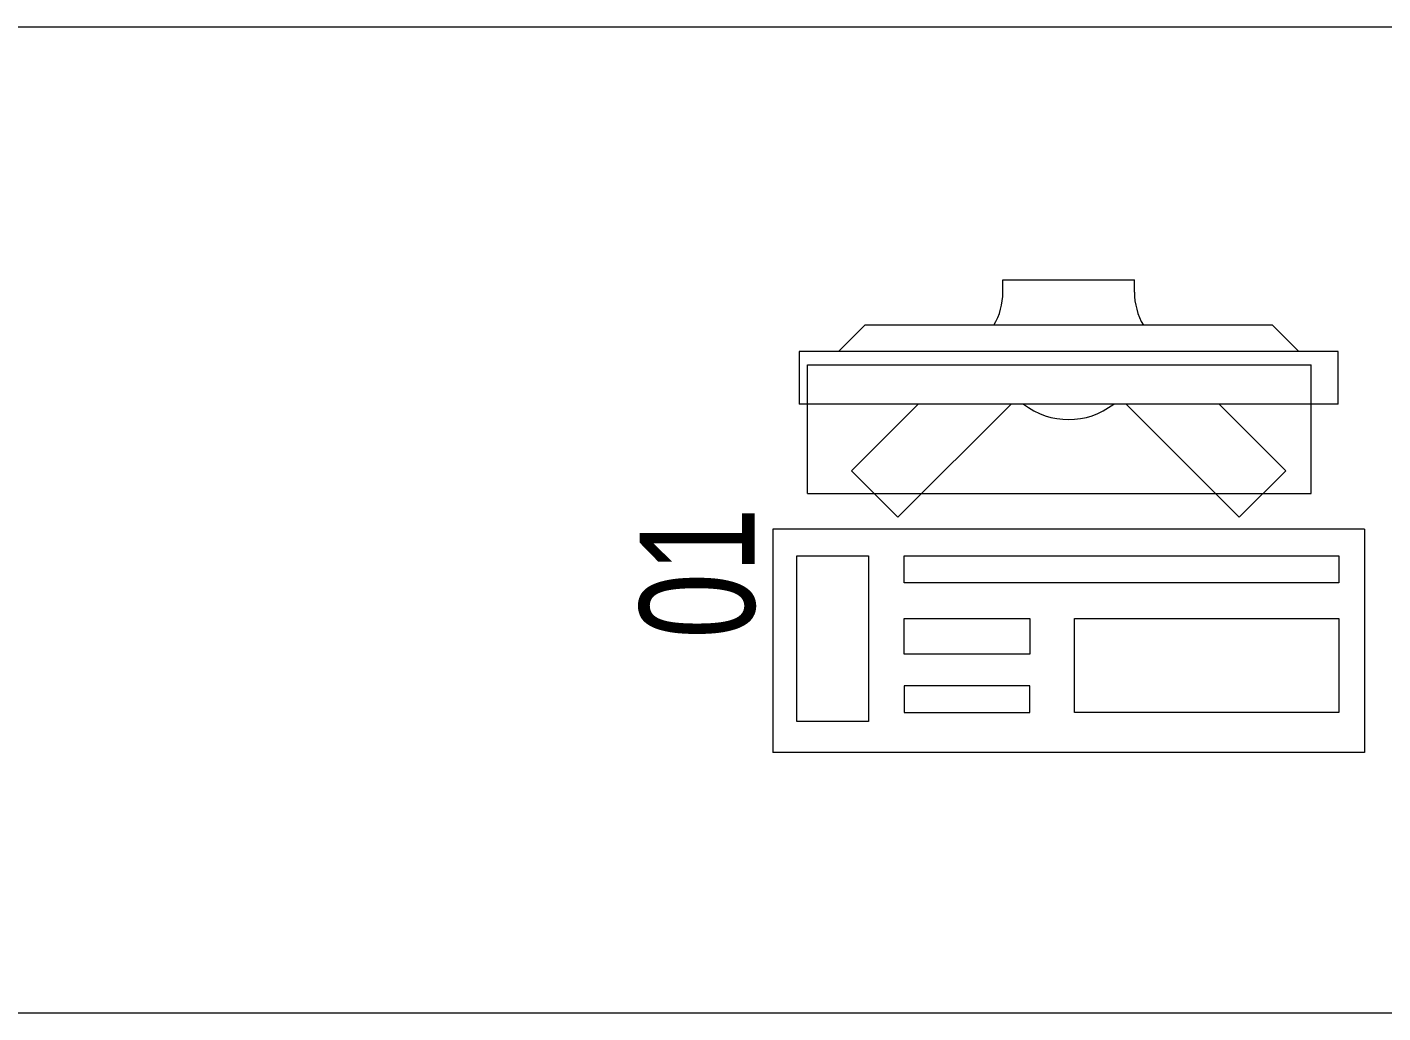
# Model space of a CAD drawing. Extents: x -234346 to 58427, y -132654 to -82394.
# Drawn here: x -45524 to -44493, y -115092 to -114342 of the extents above; entities that cross this region are included whole.
import ezdxf

# ---------------------------------------------------------------- set-up
doc = ezdxf.new("R2010")
doc.units = 0
doc.header["$LTSCALE"] = 8
doc.layers.add('72_EGR_EQP_TAG', color=9, linetype='Continuous', lineweight=5)
doc.layers.add('LOADING', color=9, linetype='Continuous', lineweight=5)
doc.styles.add('X3G_ENTITY_257CFD', font='swisscl.ttf', dxfattribs={"height": 200})

# ---------------------------------------------------------------- blocks, each defined once
blk = doc.blocks.new('ITCWLS1-P')
at = {"layer": 'LOADING'}
for p, q in [((-0.17, 0.45), (-0.17, 0)), ((-0.17, 0.45), (0, 0.45)), ((0, 0.45), (0, 0)), ((-0.2651, 0.43, 0), (-0.3051, 0.43, 0)), ((-0.3051, 0.43, 0), (-0.3051, 0.02, 0)), ((-0.2651, 0.43, 0), (-0.2651, 0.02, 0)), ((-0.1496, 0.4305), (-0.1291, 0.4305)), ((-0.1291, 0.4305), (-0.1291, 0.4089)), ((-0.197, 0.4094), (-0.295, 0.4094)), ((-0.295, 0.0264), (-0.295, 0.4094)), ((-0.197, 0.0264), (-0.197, 0.4094)), ((-0.3251, 0.38, 0), (-0.3051, 0.4, 0)), ((-0.3251, 0.38, 0), (-0.3251, 0.07, 0)), ((-0.3503, 0.275), (-0.3596, 0.275)), ((-0.3596, 0.175), (-0.3596, 0.275)), ((-0.3503, 0.175), (-0.3596, 0.175)), ((-0.3251, 0.07, 0), (-0.3051, 0.05, 0)), ((-0.197, 0.0264), (-0.295, 0.0264)), ((-0.3051, 0.02, 0), (-0.2651, 0.02, 0)), ((-0.17, 0), (0, 0))]:
    blk.add_line(p, q, dxfattribs=at)
at = {"layer": 'LOADING', "extrusion": (2.48281e-10, 3.18408e-10, -1)}
for p, q in [((-0.2651, 0.3395), (-0.2144, 0.3902)), ((-0.1791, 0.3548), (-0.2144, 0.3902)), ((-0.2651, 0.2688), (-0.1791, 0.3548))]:
    blk.add_line(p, q, dxfattribs=at)
at = {"layer": 'LOADING', "extrusion": (2.48281e-10, -3.18408e-10, -1)}
for p, q in [((-0.2651, 0.1812), (-0.1791, 0.0952)), ((-0.2651, 0.1105), (-0.2144, 0.0598)), ((-0.1791, 0.0952), (-0.2144, 0.0598))]:
    blk.add_line(p, q, dxfattribs=at)
at = {"layer": 'LOADING'}
for points in [[(-0.1291, 0.4089), (-0.1291, 0.1), (-0.1496, 0.1), (-0.1496, 0.4305)], [(-0.1496, 0.1), (-0.1496, 0.1), (-0.1496, 0.1), (-0.1496, 0.1), (-0.1496, 0.1), (-0.1496, 0.1), (-0.1496, 0.1), (-0.1496, 0.1), (-0.1496, 0.1)], [(-0.1496, 0.1), (-0.1496, 0.1), (-0.1496, 0.1), (-0.1496, 0.1), (-0.1496, 0.1), (-0.1496, 0.1), (-0.1496, 0.1), (-0.1496, 0.1), (-0.1496, 0.1), (-0.1496, 0.1), (-0.1496, 0.1), (-0.1496, 0.1), (-0.1496, 0.1), (-0.1496, 0.1), (-0.1496, 0.1), (-0.1496, 0.1), (-0.1496, 0.1), (-0.1496, 0.1)], [(-0.1496, 0.1), (-0.1496, 0.1), (-0.1496, 0.1), (-0.1496, 0.1), (-0.1496, 0.1), (-0.1496, 0.1), (-0.1496, 0.1), (-0.1496, 0.1), (-0.1496, 0.1), (-0.1496, 0.1)], [(-0.1496, 0.1), (-0.1496, 0.1), (-0.1496, 0.1), (-0.1496, 0.1), (-0.1496, 0.1), (-0.1496, 0.1), (-0.1496, 0.1)], [(-0.1496, 0.1), (-0.1496, 0.1), (-0.1496, 0.1), (-0.1496, 0.1), (-0.1496, 0.1), (-0.1496, 0.1), (-0.1496, 0.1), (-0.1496, 0.1), (-0.1496, 0.1), (-0.1496, 0.1)], [(-0.1496, 0.1), (-0.1496, 0.1), (-0.1496, 0.1), (-0.1496, 0.1), (-0.1496, 0.1), (-0.1496, 0.1), (-0.1496, 0.1), (-0.1496, 0.1), (-0.1496, 0.1), (-0.1496, 0.1), (-0.1496, 0.1), (-0.1496, 0.1), (-0.1496, 0.1), (-0.1496, 0.1), (-0.1496, 0.1)], [(-0.1496, 0.1), (-0.1496, 0.1), (-0.1496, 0.1), (-0.1496, 0.1), (-0.1496, 0.1), (-0.1496, 0.1), (-0.1496, 0.1), (-0.1496, 0.1), (-0.1496, 0.1), (-0.1496, 0.1)], [(-0.1496, 0.1), (-0.1496, 0.1), (-0.1496, 0.1), (-0.1496, 0.1), (-0.1496, 0.1), (-0.1496, 0.1), (-0.1496, 0.1), (-0.1496, 0.1), (-0.1496, 0.1), (-0.1496, 0.1)], [(-0.1496, 0.1), (-0.1496, 0.1), (-0.1496, 0.1), (-0.1496, 0.1), (-0.1496, 0.1), (-0.1496, 0.1), (-0.1496, 0.1), (-0.1496, 0.1), (-0.1496, 0.1), (-0.1496, 0.1), (-0.1496, 0.1), (-0.1496, 0.1), (-0.1496, 0.1), (-0.1496, 0.1), (-0.1496, 0.1), (-0.1496, 0.1), (-0.1496, 0.1), (-0.1496, 0.1), (-0.1496, 0.1), (-0.1496, 0.1), (-0.1496, 0.1), (-0.1496, 0.1), (-0.1496, 0.1), (-0.1496, 0.1), (-0.1496, 0.1), (-0.1496, 0.1), (-0.1496, 0.1), (-0.1496, 0.1), (-0.1496, 0.1), (-0.1496, 0.1), (-0.1496, 0.1), (-0.1496, 0.1), (-0.1496, 0.1), (-0.1496, 0.1), (-0.1496, 0.1), (-0.1496, 0.1), (-0.1496, 0.1), (-0.1496, 0.1), (-0.1496, 0.1), (-0.1496, 0.1), (-0.1496, 0.1), (-0.1496, 0.1), (-0.1496, 0.1), (-0.1496, 0.1), (-0.1496, 0.1), (-0.1496, 0.1), (-0.1496, 0.1), (-0.1496, 0.1), (-0.1496, 0.1), (-0.1496, 0.1), (-0.1496, 0.1), (-0.1496, 0.1), (-0.1496, 0.1), (-0.1496, 0.1)], [(-0.1496, 0.1), (-0.1496, 0.1), (-0.1496, 0.1), (-0.1496, 0.1), (-0.1496, 0.1), (-0.1496, 0.1), (-0.1496, 0.1), (-0.1496, 0.1), (-0.1496, 0.1), (-0.1496, 0.1), (-0.1496, 0.1), (-0.1496, 0.1), (-0.1496, 0.1), (-0.1496, 0.1), (-0.1496, 0.1), (-0.1496, 0.1), (-0.1496, 0.1), (-0.1496, 0.1), (-0.1496, 0.1), (-0.1496, 0.1), (-0.1496, 0.1), (-0.1496, 0.1), (-0.1496, 0.1), (-0.1496, 0.1), (-0.1496, 0.1), (-0.1496, 0.1), (-0.1496, 0.1), (-0.1496, 0.1), (-0.1496, 0.1), (-0.1496, 0.1), (-0.1496, 0.1), (-0.1496, 0.1), (-0.1496, 0.1), (-0.1496, 0.1), (-0.1496, 0.1), (-0.1496, 0.1), (-0.1496, 0.1), (-0.1496, 0.1), (-0.1496, 0.1), (-0.1496, 0.1), (-0.1496, 0.1), (-0.1496, 0.1), (-0.1496, 0.1), (-0.1496, 0.1), (-0.1496, 0.1), (-0.1496, 0.1), (-0.1496, 0.1), (-0.1496, 0.1), (-0.1496, 0.1), (-0.1496, 0.1), (-0.1496, 0.1), (-0.1496, 0.1), (-0.1496, 0.1), (-0.1496, 0.1), (-0.1496, 0.1), (-0.1496, 0.1), (-0.1496, 0.1), (-0.1496, 0.1), (-0.1496, 0.1), (-0.1496, 0.1), (-0.1496, 0.1), (-0.1496, 0.1), (-0.1496, 0.1), (-0.1496, 0.1), (-0.1496, 0.1), (-0.1496, 0.1), (-0.1496, 0.1), (-0.1496, 0.1), (-0.1496, 0.1), (-0.1496, 0.1), (-0.1496, 0.1), (-0.1496, 0.1), (-0.1496, 0.1), (-0.1496, 0.1), (-0.1496, 0.1), (-0.1496, 0.1), (-0.1496, 0.1), (-0.1496, 0.1), (-0.1496, 0.1), (-0.1496, 0.1), (-0.1496, 0.1), (-0.1496, 0.1), (-0.1496, 0.1), (-0.1496, 0.1), (-0.1496, 0.1), (-0.1496, 0.1), (-0.1496, 0.1), (-0.1496, 0.1), (-0.1496, 0.1)], [(-0.1496, 0.1), (-0.1496, 0.1), (-0.1496, 0.1), (-0.1496, 0.1), (-0.1496, 0.1), (-0.1496, 0.1), (-0.1496, 0.1), (-0.1496, 0.1), (-0.1496, 0.1), (-0.1496, 0.1), (-0.1496, 0.1), (-0.1496, 0.1)], [(-0.1496, 0.1), (-0.1496, 0.1), (-0.1496, 0.1), (-0.1496, 0.1), (-0.1496, 0.1), (-0.1496, 0.1), (-0.1496, 0.1)], [(-0.1496, 0.1), (-0.1496, 0.1), (-0.1496, 0.1), (-0.1496, 0.1), (-0.1496, 0.1), (-0.1496, 0.1), (-0.1496, 0.1), (-0.1496, 0.1), (-0.1496, 0.1), (-0.1496, 0.1), (-0.1496, 0.1), (-0.1496, 0.1), (-0.1496, 0.1), (-0.1496, 0.1), (-0.1496, 0.1), (-0.1496, 0.1), (-0.1496, 0.1)], [(-0.1496, 0.1), (-0.1496, 0.1), (-0.1496, 0.1), (-0.1496, 0.1), (-0.1496, 0.1), (-0.1496, 0.1), (-0.1496, 0.1), (-0.1496, 0.1), (-0.1496, 0.1), (-0.1496, 0.1), (-0.1496, 0.1), (-0.1496, 0.1), (-0.1496, 0.1), (-0.1496, 0.1), (-0.1496, 0.1), (-0.1496, 0.1), (-0.1496, 0.1), (-0.1496, 0.1), (-0.1496, 0.1), (-0.1496, 0.1), (-0.1496, 0.1), (-0.1496, 0.1), (-0.1496, 0.1), (-0.1496, 0.1), (-0.1496, 0.1), (-0.1496, 0.1), (-0.1496, 0.1), (-0.1496, 0.1), (-0.1496, 0.1), (-0.1496, 0.1), (-0.1496, 0.1), (-0.1496, 0.1), (-0.1496, 0.1), (-0.1496, 0.1), (-0.1496, 0.1), (-0.1496, 0.1), (-0.1496, 0.1), (-0.1496, 0.1), (-0.1496, 0.1), (-0.1496, 0.1), (-0.1496, 0.1), (-0.1496, 0.1), (-0.1496, 0.1), (-0.1496, 0.1), (-0.1496, 0.1), (-0.1496, 0.1), (-0.1496, 0.1), (-0.1496, 0.1), (-0.1496, 0.1), (-0.1496, 0.1), (-0.1496, 0.1), (-0.1496, 0.1), (-0.1496, 0.1), (-0.1496, 0.1), (-0.1496, 0.1), (-0.1496, 0.1), (-0.1496, 0.1), (-0.1496, 0.1), (-0.1496, 0.1), (-0.1496, 0.1), (-0.1496, 0.1), (-0.1496, 0.1), (-0.1496, 0.1), (-0.1496, 0.1), (-0.1496, 0.1), (-0.1496, 0.1), (-0.1496, 0.1), (-0.1496, 0.1), (-0.1496, 0.1), (-0.1496, 0.1), (-0.1496, 0.1), (-0.1496, 0.1), (-0.1496, 0.1), (-0.1496, 0.1), (-0.1496, 0.1), (-0.1496, 0.1), (-0.1496, 0.1), (-0.1496, 0.1), (-0.1496, 0.1), (-0.1496, 0.1), (-0.1496, 0.1), (-0.1496, 0.1), (-0.1496, 0.1), (-0.1496, 0.1), (-0.1496, 0.1), (-0.1496, 0.1), (-0.1496, 0.1), (-0.1496, 0.1), (-0.1496, 0.1), (-0.1496, 0.1), (-0.1496, 0.1), (-0.1496, 0.1), (-0.1496, 0.1), (-0.1496, 0.1), (-0.1496, 0.1), (-0.1496, 0.1), (-0.1496, 0.1), (-0.1496, 0.1), (-0.1496, 0.1), (-0.1496, 0.1), (-0.1496, 0.1), (-0.1496, 0.1), (-0.1496, 0.1), (-0.1496, 0.1), (-0.1496, 0.1), (-0.1496, 0.1), (-0.1496, 0.1), (-0.1496, 0.1), (-0.1496, 0.1), (-0.1496, 0.1), (-0.1496, 0.1)], [(-0.1496, 0.1), (-0.1496, 0.1), (-0.1496, 0.1), (-0.1496, 0.1), (-0.1496, 0.1), (-0.1496, 0.1), (-0.1496, 0.1), (-0.1496, 0.1)]]:
    blk.add_lwpolyline(points, dxfattribs=at)
for points in [[(-0.1019, 0.4305), (-0.0304, 0.4305), (-0.0304, 0.2294), (-0.1019, 0.2294)], [(-0.1019, 0.1954), (-0.0747, 0.1954), (-0.0747, 0.1), (-0.1019, 0.1)], [(-0.0304, 0.1954), (-0.0508, 0.1954), (-0.0508, 0.1), (-0.0304, 0.1)], [(-0.1496, 0.1), (-0.1496, 0.1), (-0.1496, 0.1), (-0.1496, 0.1), (-0.1496, 0.1), (-0.1496, 0.1), (-0.1496, 0.1), (-0.1496, 0.1), (-0.1496, 0.1), (-0.1496, 0.1), (-0.1496, 0.1), (-0.1496, 0.1), (-0.1496, 0.1), (-0.1496, 0.1), (-0.1496, 0.1), (-0.1496, 0.1), (-0.1496, 0.1), (-0.1496, 0.1), (-0.1496, 0.1), (-0.1496, 0.1), (-0.1496, 0.1), (-0.1496, 0.1), (-0.1496, 0.1), (-0.1496, 0.1), (-0.1496, 0.1), (-0.1496, 0.1), (-0.1496, 0.1), (-0.1496, 0.1), (-0.1496, 0.1), (-0.1496, 0.1), (-0.1496, 0.1), (-0.1496, 0.1), (-0.1496, 0.1), (-0.1496, 0.1), (-0.1496, 0.1), (-0.1496, 0.1), (-0.1496, 0.1), (-0.1496, 0.1), (-0.1496, 0.1), (-0.1496, 0.1), (-0.1496, 0.1), (-0.1496, 0.1), (-0.1496, 0.1), (-0.1496, 0.1), (-0.1496, 0.1), (-0.1496, 0.1), (-0.1496, 0.1), (-0.1496, 0.1), (-0.1496, 0.1), (-0.1496, 0.1), (-0.1496, 0.1), (-0.1496, 0.1), (-0.1496, 0.1), (-0.1496, 0.1), (-0.1496, 0.1), (-0.1496, 0.1), (-0.1496, 0.1), (-0.1496, 0.1), (-0.1496, 0.1), (-0.1496, 0.1), (-0.1496, 0.1), (-0.1496, 0.1), (-0.1496, 0.1), (-0.1496, 0.1), (-0.1496, 0.1), (-0.1496, 0.1), (-0.1496, 0.1), (-0.1496, 0.1), (-0.1496, 0.1), (-0.1496, 0.1), (-0.1496, 0.1), (-0.1496, 0.1), (-0.1496, 0.1), (-0.1496, 0.1), (-0.1496, 0.1), (-0.1496, 0.1), (-0.1496, 0.1), (-0.1496, 0.1), (-0.1496, 0.1), (-0.1496, 0.1), (-0.1496, 0.1), (-0.1496, 0.1), (-0.1496, 0.1), (-0.1496, 0.1), (-0.1496, 0.1), (-0.1496, 0.1), (-0.1496, 0.1), (-0.1496, 0.1), (-0.1496, 0.1), (-0.1496, 0.1), (-0.1496, 0.1), (-0.1496, 0.1), (-0.1496, 0.1), (-0.1496, 0.1), (-0.1496, 0.1), (-0.1496, 0.1), (-0.1496, 0.1), (-0.1496, 0.1), (-0.1496, 0.1), (-0.1496, 0.1), (-0.1496, 0.1), (-0.1496, 0.1), (-0.1496, 0.1), (-0.1496, 0.1), (-0.1496, 0.1), (-0.1496, 0.1), (-0.1496, 0.1), (-0.1496, 0.1), (-0.1496, 0.1), (-0.1496, 0.1), (-0.1496, 0.1), (-0.1496, 0.1), (-0.1496, 0.1), (-0.1496, 0.1), (-0.1496, 0.1), (-0.1496, 0.1), (-0.1496, 0.1), (-0.1496, 0.1), (-0.1496, 0.1), (-0.1496, 0.1), (-0.1496, 0.1), (-0.1496, 0.1), (-0.1496, 0.1), (-0.1496, 0.1), (-0.1496, 0.1), (-0.1496, 0.1), (-0.1496, 0.1), (-0.1496, 0.1), (-0.1496, 0.1), (-0.1496, 0.1), (-0.1496, 0.1), (-0.1496, 0.1), (-0.1496, 0.1), (-0.1496, 0.1), (-0.1496, 0.1), (-0.1496, 0.1), (-0.1496, 0.1), (-0.1496, 0.1), (-0.1496, 0.1), (-0.1496, 0.1), (-0.1496, 0.1), (-0.1496, 0.1), (-0.1496, 0.1), (-0.1496, 0.1), (-0.1496, 0.1), (-0.1496, 0.1), (-0.1496, 0.1), (-0.1496, 0.1), (-0.1496, 0.1), (-0.1496, 0.1), (-0.1496, 0.1), (-0.1496, 0.1), (-0.1496, 0.1), (-0.1496, 0.1), (-0.1496, 0.1), (-0.1496, 0.1), (-0.1496, 0.1), (-0.1496, 0.1), (-0.1496, 0.1), (-0.1496, 0.1), (-0.1496, 0.1), (-0.1496, 0.1), (-0.1496, 0.1), (-0.1496, 0.1), (-0.1496, 0.1), (-0.1496, 0.1), (-0.1496, 0.1), (-0.1496, 0.1), (-0.1496, 0.1), (-0.1496, 0.1), (-0.1496, 0.1), (-0.1496, 0.1), (-0.1496, 0.1), (-0.1496, 0.1), (-0.1496, 0.1), (-0.1496, 0.1), (-0.1496, 0.1), (-0.1496, 0.1), (-0.1496, 0.1), (-0.1496, 0.1), (-0.1496, 0.1), (-0.1496, 0.1), (-0.1496, 0.1), (-0.1496, 0.1), (-0.1496, 0.1), (-0.1496, 0.1), (-0.1496, 0.1), (-0.1496, 0.1), (-0.1496, 0.1), (-0.1496, 0.1), (-0.1496, 0.1), (-0.1496, 0.1), (-0.1496, 0.1), (-0.1496, 0.1), (-0.1496, 0.1), (-0.1496, 0.1), (-0.1496, 0.1), (-0.1496, 0.1), (-0.1496, 0.1), (-0.1496, 0.1), (-0.1496, 0.1), (-0.1496, 0.1), (-0.1496, 0.1), (-0.1496, 0.1), (-0.1496, 0.1), (-0.1496, 0.1), (-0.1496, 0.1), (-0.1496, 0.1), (-0.1496, 0.1), (-0.1496, 0.1), (-0.1496, 0.1), (-0.1496, 0.1), (-0.1496, 0.1), (-0.1496, 0.1), (-0.1496, 0.1), (-0.1496, 0.1), (-0.1496, 0.1), (-0.1496, 0.1), (-0.1496, 0.1), (-0.1496, 0.1), (-0.1496, 0.1), (-0.1496, 0.1), (-0.1496, 0.1), (-0.1496, 0.1), (-0.1496, 0.1), (-0.1496, 0.1), (-0.1496, 0.1), (-0.1496, 0.1), (-0.1496, 0.1), (-0.1496, 0.1), (-0.1496, 0.1), (-0.1496, 0.1), (-0.1496, 0.1), (-0.1496, 0.1), (-0.1496, 0.1), (-0.1496, 0.1), (-0.1496, 0.1), (-0.1496, 0.1), (-0.1496, 0.1), (-0.1496, 0.1), (-0.1496, 0.1), (-0.1496, 0.1), (-0.1496, 0.1), (-0.1496, 0.1), (-0.1496, 0.1), (-0.1496, 0.1), (-0.1496, 0.1), (-0.1496, 0.1), (-0.1496, 0.1), (-0.1496, 0.1), (-0.1496, 0.1), (-0.1496, 0.1), (-0.1496, 0.1), (-0.1496, 0.1), (-0.1496, 0.1), (-0.1496, 0.1), (-0.1496, 0.1), (-0.1496, 0.1), (-0.1496, 0.1), (-0.1496, 0.1), (-0.1496, 0.1), (-0.1496, 0.1), (-0.1496, 0.1), (-0.1496, 0.1), (-0.1496, 0.1), (-0.1496, 0.1), (-0.1496, 0.1), (-0.1496, 0.1), (-0.1496, 0.1), (-0.1496, 0.1), (-0.1496, 0.1), (-0.1496, 0.1), (-0.1496, 0.1), (-0.1496, 0.1), (-0.1496, 0.1), (-0.1496, 0.1), (-0.1496, 0.1)], [(-0.1496, 0.1), (-0.1496, 0.1), (-0.1496, 0.1), (-0.1496, 0.1), (-0.1496, 0.1), (-0.1496, 0.1), (-0.1496, 0.1), (-0.1496, 0.1), (-0.1496, 0.1), (-0.1496, 0.1), (-0.1496, 0.1), (-0.1496, 0.1), (-0.1496, 0.1), (-0.1496, 0.1), (-0.1496, 0.1), (-0.1496, 0.1), (-0.1496, 0.1), (-0.1496, 0.1), (-0.1496, 0.1), (-0.1496, 0.1), (-0.1496, 0.1), (-0.1496, 0.1), (-0.1496, 0.1), (-0.1496, 0.1), (-0.1496, 0.1), (-0.1496, 0.1), (-0.1496, 0.1), (-0.1496, 0.1), (-0.1496, 0.1), (-0.1496, 0.1), (-0.1496, 0.1), (-0.1496, 0.1), (-0.1496, 0.1), (-0.1496, 0.1), (-0.1496, 0.1), (-0.1496, 0.1), (-0.1496, 0.1), (-0.1496, 0.1), (-0.1496, 0.1), (-0.1496, 0.1), (-0.1496, 0.1), (-0.1496, 0.1), (-0.1496, 0.1), (-0.1496, 0.1), (-0.1496, 0.1), (-0.1496, 0.1), (-0.1496, 0.1), (-0.1496, 0.1), (-0.1496, 0.1), (-0.1496, 0.1), (-0.1496, 0.1), (-0.1496, 0.1), (-0.1496, 0.1), (-0.1496, 0.1), (-0.1496, 0.1), (-0.1496, 0.1), (-0.1496, 0.1), (-0.1496, 0.1), (-0.1496, 0.1), (-0.1496, 0.1), (-0.1496, 0.1), (-0.1496, 0.1), (-0.1496, 0.1), (-0.1496, 0.1), (-0.1496, 0.1), (-0.1496, 0.1), (-0.1496, 0.1), (-0.1496, 0.1), (-0.1496, 0.1), (-0.1496, 0.1), (-0.1496, 0.1), (-0.1496, 0.1), (-0.1496, 0.1), (-0.1496, 0.1), (-0.1496, 0.1), (-0.1496, 0.1), (-0.1496, 0.1), (-0.1496, 0.1), (-0.1496, 0.1), (-0.1496, 0.1), (-0.1496, 0.1), (-0.1496, 0.1), (-0.1496, 0.1), (-0.1496, 0.1), (-0.1496, 0.1), (-0.1496, 0.1), (-0.1496, 0.1), (-0.1496, 0.1), (-0.1496, 0.1), (-0.1496, 0.1), (-0.1496, 0.1), (-0.1496, 0.1), (-0.1496, 0.1), (-0.1496, 0.1), (-0.1496, 0.1), (-0.1496, 0.1), (-0.1496, 0.1), (-0.1496, 0.1), (-0.1496, 0.1), (-0.1496, 0.1), (-0.1496, 0.1), (-0.1496, 0.1), (-0.1496, 0.1), (-0.1496, 0.1), (-0.1496, 0.1), (-0.1496, 0.1), (-0.1496, 0.1), (-0.1496, 0.1), (-0.1496, 0.1), (-0.1496, 0.1), (-0.1496, 0.1), (-0.1496, 0.1), (-0.1496, 0.1), (-0.1496, 0.1), (-0.1496, 0.1), (-0.1496, 0.1), (-0.1496, 0.1), (-0.1496, 0.1), (-0.1496, 0.1), (-0.1496, 0.1), (-0.1496, 0.1), (-0.1496, 0.1), (-0.1496, 0.1), (-0.1496, 0.1), (-0.1496, 0.1), (-0.1496, 0.1), (-0.1496, 0.1), (-0.1496, 0.1), (-0.1496, 0.1), (-0.1496, 0.1), (-0.1496, 0.1), (-0.1496, 0.1), (-0.1496, 0.1), (-0.1496, 0.1), (-0.1496, 0.1), (-0.1496, 0.1), (-0.1496, 0.1), (-0.1496, 0.1), (-0.1496, 0.1), (-0.1496, 0.1), (-0.1496, 0.1), (-0.1496, 0.1), (-0.1496, 0.1), (-0.1496, 0.1), (-0.1496, 0.1), (-0.1496, 0.1), (-0.1496, 0.1), (-0.1496, 0.1), (-0.1496, 0.1), (-0.1496, 0.1), (-0.1496, 0.1), (-0.1496, 0.1), (-0.1496, 0.1), (-0.1496, 0.1), (-0.1496, 0.1), (-0.1496, 0.1), (-0.1496, 0.1), (-0.1496, 0.1), (-0.1496, 0.1), (-0.1496, 0.1), (-0.1496, 0.1), (-0.1496, 0.1), (-0.1496, 0.1), (-0.1496, 0.1), (-0.1496, 0.1), (-0.1496, 0.1), (-0.1496, 0.1), (-0.1496, 0.1), (-0.1496, 0.1), (-0.1496, 0.1), (-0.1496, 0.1), (-0.1496, 0.1), (-0.1496, 0.1), (-0.1496, 0.1), (-0.1496, 0.1), (-0.1496, 0.1), (-0.1496, 0.1), (-0.1496, 0.1), (-0.1496, 0.1), (-0.1496, 0.1), (-0.1496, 0.1), (-0.1496, 0.1), (-0.1496, 0.1), (-0.1496, 0.1), (-0.1496, 0.1), (-0.1496, 0.1), (-0.1496, 0.1), (-0.1496, 0.1), (-0.1496, 0.1), (-0.1496, 0.1), (-0.1496, 0.1), (-0.1496, 0.1), (-0.1496, 0.1), (-0.1496, 0.1), (-0.1496, 0.1), (-0.1496, 0.1), (-0.1496, 0.1), (-0.1496, 0.1), (-0.1496, 0.1), (-0.1496, 0.1), (-0.1496, 0.1), (-0.1496, 0.1), (-0.1496, 0.1), (-0.1496, 0.1), (-0.1496, 0.1), (-0.1496, 0.1), (-0.1496, 0.1), (-0.1496, 0.1), (-0.1496, 0.1), (-0.1496, 0.1), (-0.1496, 0.1), (-0.1496, 0.1), (-0.1496, 0.1), (-0.1496, 0.1)], [(-0.1496, 0.1), (-0.1496, 0.1), (-0.1496, 0.1), (-0.1496, 0.1), (-0.1496, 0.1), (-0.1496, 0.1), (-0.1496, 0.1), (-0.1496, 0.1), (-0.1496, 0.1), (-0.1496, 0.1), (-0.1496, 0.1), (-0.1496, 0.1), (-0.1496, 0.1), (-0.1496, 0.1), (-0.1496, 0.1), (-0.1496, 0.1), (-0.1496, 0.1), (-0.1496, 0.1), (-0.1496, 0.1), (-0.1496, 0.1), (-0.1496, 0.1), (-0.1496, 0.1), (-0.1496, 0.1), (-0.1496, 0.1), (-0.1496, 0.1), (-0.1496, 0.1), (-0.1496, 0.1), (-0.1496, 0.1), (-0.1496, 0.1), (-0.1496, 0.1), (-0.1496, 0.1), (-0.1496, 0.1), (-0.1496, 0.1), (-0.1496, 0.1), (-0.1496, 0.1), (-0.1496, 0.1), (-0.1496, 0.1), (-0.1496, 0.1), (-0.1496, 0.1), (-0.1496, 0.1), (-0.1496, 0.1), (-0.1496, 0.1), (-0.1496, 0.1), (-0.1496, 0.1), (-0.1496, 0.1), (-0.1496, 0.1), (-0.1496, 0.1), (-0.1496, 0.1), (-0.1496, 0.1), (-0.1496, 0.1), (-0.1496, 0.1), (-0.1496, 0.1), (-0.1496, 0.1), (-0.1496, 0.1), (-0.1496, 0.1), (-0.1496, 0.1), (-0.1496, 0.1), (-0.1496, 0.1), (-0.1496, 0.1), (-0.1496, 0.1), (-0.1496, 0.1), (-0.1496, 0.1), (-0.1496, 0.1), (-0.1496, 0.1), (-0.1496, 0.1), (-0.1496, 0.1), (-0.1496, 0.1), (-0.1496, 0.1), (-0.1496, 0.1), (-0.1496, 0.1), (-0.1496, 0.1), (-0.1496, 0.1), (-0.1496, 0.1), (-0.1496, 0.1), (-0.1496, 0.1), (-0.1496, 0.1), (-0.1496, 0.1), (-0.1496, 0.1), (-0.1496, 0.1), (-0.1496, 0.1), (-0.1496, 0.1), (-0.1496, 0.1), (-0.1496, 0.1), (-0.1496, 0.1), (-0.1496, 0.1), (-0.1496, 0.1), (-0.1496, 0.1), (-0.1496, 0.1), (-0.1496, 0.1), (-0.1496, 0.1), (-0.1496, 0.1), (-0.1496, 0.1), (-0.1496, 0.1), (-0.1496, 0.1), (-0.1496, 0.1), (-0.1496, 0.1), (-0.1496, 0.1), (-0.1496, 0.1), (-0.1496, 0.1), (-0.1496, 0.1), (-0.1496, 0.1), (-0.1496, 0.1), (-0.1496, 0.1), (-0.1496, 0.1), (-0.1496, 0.1), (-0.1496, 0.1), (-0.1496, 0.1), (-0.1496, 0.1), (-0.1496, 0.1), (-0.1496, 0.1), (-0.1496, 0.1), (-0.1496, 0.1), (-0.1496, 0.1), (-0.1496, 0.1), (-0.1496, 0.1), (-0.1496, 0.1), (-0.1496, 0.1), (-0.1496, 0.1), (-0.1496, 0.1), (-0.1496, 0.1), (-0.1496, 0.1), (-0.1496, 0.1), (-0.1496, 0.1), (-0.1496, 0.1), (-0.1496, 0.1), (-0.1496, 0.1), (-0.1496, 0.1), (-0.1496, 0.1), (-0.1496, 0.1), (-0.1496, 0.1), (-0.1496, 0.1), (-0.1496, 0.1), (-0.1496, 0.1), (-0.1496, 0.1), (-0.1496, 0.1), (-0.1496, 0.1), (-0.1496, 0.1), (-0.1496, 0.1), (-0.1496, 0.1), (-0.1496, 0.1), (-0.1496, 0.1), (-0.1496, 0.1), (-0.1496, 0.1), (-0.1496, 0.1), (-0.1496, 0.1), (-0.1496, 0.1), (-0.1496, 0.1), (-0.1496, 0.1), (-0.1496, 0.1), (-0.1496, 0.1), (-0.1496, 0.1), (-0.1496, 0.1), (-0.1496, 0.1), (-0.1496, 0.1), (-0.1496, 0.1), (-0.1496, 0.1), (-0.1496, 0.1), (-0.1496, 0.1), (-0.1496, 0.1), (-0.1496, 0.1), (-0.1496, 0.1), (-0.1496, 0.1), (-0.1496, 0.1), (-0.1496, 0.1), (-0.1496, 0.1), (-0.1496, 0.1), (-0.1496, 0.1), (-0.1496, 0.1), (-0.1496, 0.1), (-0.1496, 0.1), (-0.1496, 0.1), (-0.1496, 0.1), (-0.1496, 0.1), (-0.1496, 0.1), (-0.1496, 0.1), (-0.1496, 0.1), (-0.1496, 0.1), (-0.1496, 0.1), (-0.1496, 0.1), (-0.1496, 0.1), (-0.1496, 0.1), (-0.1496, 0.1), (-0.1496, 0.1), (-0.1496, 0.1), (-0.1496, 0.1), (-0.1496, 0.1), (-0.1496, 0.1), (-0.1496, 0.1), (-0.1496, 0.1), (-0.1496, 0.1), (-0.1496, 0.1), (-0.1496, 0.1), (-0.1496, 0.1), (-0.1496, 0.1), (-0.1496, 0.1), (-0.1496, 0.1), (-0.1496, 0.1), (-0.1496, 0.1), (-0.1496, 0.1), (-0.1496, 0.1), (-0.1496, 0.1), (-0.1496, 0.1), (-0.1496, 0.1), (-0.1496, 0.1), (-0.1496, 0.1), (-0.1496, 0.1), (-0.1496, 0.1), (-0.1496, 0.1), (-0.1496, 0.1), (-0.1496, 0.1), (-0.1496, 0.1), (-0.1496, 0.1), (-0.1496, 0.1), (-0.1496, 0.1), (-0.1496, 0.1), (-0.1496, 0.1), (-0.1496, 0.1), (-0.1496, 0.1), (-0.1496, 0.1)], [(-0.1496, 0.0727), (-0.0236, 0.0727), (-0.0236, 0.0182), (-0.1496, 0.0182)]]:
    blk.add_lwpolyline(points, close=True, dxfattribs=at)
for centre, radius, start, end in [((-0.3503, 0.325), 0.05, 270, 300.3093), ((-0.3089, 0.225), 0.0556, 321.9431, 38.0569), ((-0.3503, 0.125), 0.05, 59.6907, 90)]:
    blk.add_arc(centre, radius, start, end, dxfattribs=at)
blk = doc.blocks.new('1stF')
at = {"layer": 'LOADING', "color": 9, "elevation": 0}
blk.add_lwpolyline([(-44451.1, -115091.9), (-44451.1, -114341.9), (-45951.1, -114341.9), (-45951.1, -115091.9)], close=True, dxfattribs=at)
at = {"layer": 'LOADING', "color": 9, "extrusion": (1.9399e-16, -8.01373e-06, 1), "xscale": 1000.000000000012, "yscale": 1000.000000000012, "zscale": 1000.000000000012, "rotation": 270}
blk.add_blockref('ITCWLS1-P', (-44956.6, -114893.8, 1), dxfattribs=at)
at = {"layer": '72_EGR_EQP_TAG', "color": 9, "insert": (-45057.9, -114757.3, 0), "char_height": 87.47, "attachment_point": 2, "rotation": 90, "style": 'X3G_ENTITY_257CFD'}
blk.add_mtext('01', dxfattribs=at)

msp = doc.modelspace()

# ---------------------------------------------------------------- block references
at = {"layer": '72_EGR_EQP_TAG'}
msp.add_blockref('1stF', (0, 0), dxfattribs=at)

doc.saveas('drawing.dxf')
